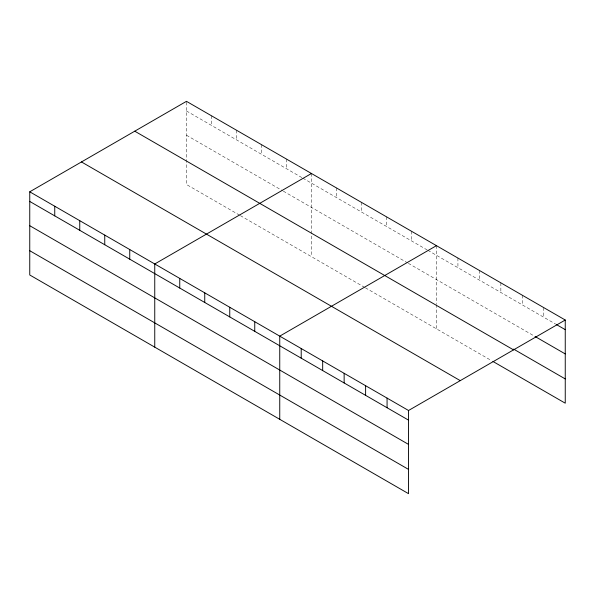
<?xml version="1.0" encoding="UTF-8"?>
<svg xmlns="http://www.w3.org/2000/svg" width="595" height="595" viewBox="0 0 595 595"><rect width="100%" height="100%" fill="white"/><g stroke="black" fill="none" stroke-linecap="round" stroke-linejoin="round"><path stroke-width="0.45" stroke-dasharray="2.98 2.23" d="M186.466 110.968L302.089 177.719M302.87 178.173L427.084 249.885M427.872 250.339L555.708 324.149M186.466 135.236L282.558 190.712M283.339 191.166L407.553 262.878M408.334 263.332L534.243 336.026M239.584 215.174L186.466 184.502L186.466 101.329M240.365 215.628L364.586 287.348M365.367 287.794L491.314 360.511M543.785 307.622L543.785 317.261M522.321 295.232L522.321 304.871M500.856 282.841L500.856 292.48M479.391 270.45L479.391 280.089M457.927 258.051L457.927 267.691M436.462 245.661L436.462 303.651M436.462 304.573L436.462 328.842M411.465 231.232L411.465 240.871M386.46 216.796L386.46 226.435M361.463 202.359L361.463 211.999M336.465 187.931L336.465 197.57M311.46 173.495L311.46 256.676M286.463 159.058L286.463 168.697M261.465 144.63L261.465 154.269M236.46 130.193L236.46 139.832M211.463 115.757L211.463 125.396"/><path stroke-width="0.89" d="M29.75 191.806L408.534 410.498L408.534 493.671L29.75 274.979L29.75 191.806L186.466 101.329L565.25 320.021L565.25 403.194L492.905 361.433M311.46 173.495L154.752 263.972L154.752 347.153M436.462 245.661L279.747 336.138L279.747 419.319M408.534 410.498L565.25 320.021M556.504 324.61L565.25 329.66M535.039 336.48L565.25 353.928M513.574 349.094L565.25 378.926M134.745 131.183L513.537 349.875M81.463 161.944L460.255 380.636M29.75 201.445L408.534 420.137M29.75 225.713L408.534 444.398M29.75 250.711L408.534 469.403M387.07 398.1L387.07 407.739M365.605 385.709L365.605 395.348M344.141 373.318L344.141 382.957M322.676 360.927L322.676 370.566M301.211 348.529L301.211 358.168M254.749 321.709L254.749 331.348M229.752 307.273L229.752 316.912M204.747 292.837L204.747 302.476M179.75 278.408L179.75 288.047M129.747 249.536L129.747 259.175M104.75 235.107L104.75 244.746M79.752 220.671L79.752 230.31M54.747 206.234L54.747 215.873"/></g></svg>
